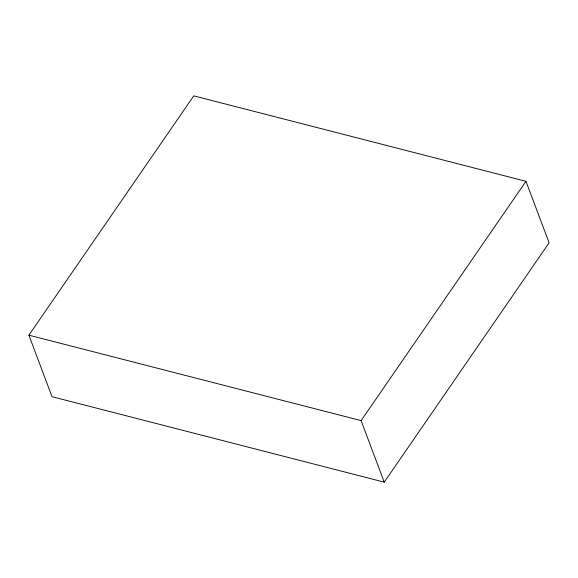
<?xml version="1.0" encoding="UTF-8"?>
<svg xmlns="http://www.w3.org/2000/svg" width="578" height="578" viewBox="0 0 578 578"><rect width="100%" height="100%" fill="white"/><g stroke="black" fill="none" stroke-linecap="round" stroke-linejoin="round"><path stroke-width="0.87" d="M28.9 335.168L193.76 95.854L525.973 181.311L549.1 242.832L384.24 482.146L52.027 396.689L28.9 335.168L361.113 420.618L384.24 482.146M361.113 420.618L525.973 181.311"/></g></svg>
